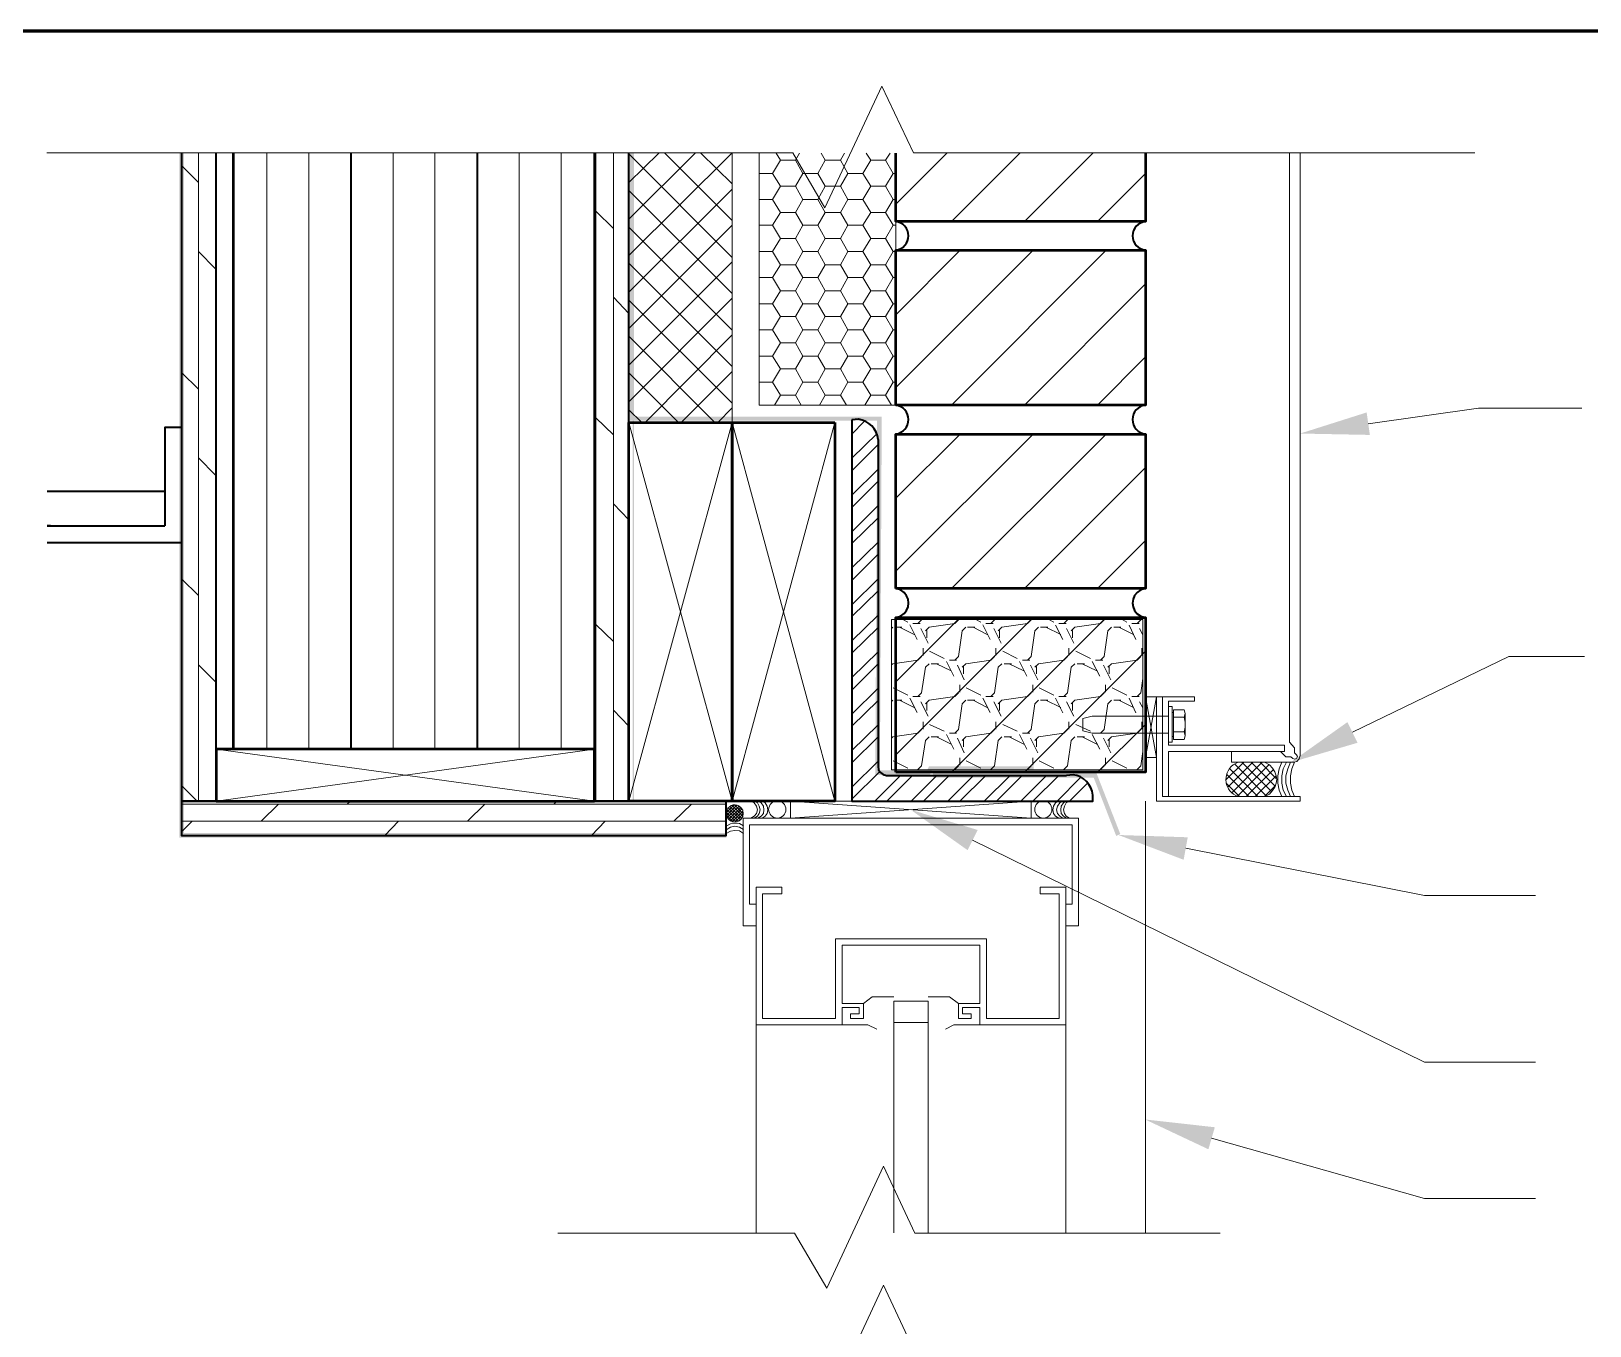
# Model space of a CAD drawing. Header units: inches. Extents: x 5 to 516, y -193 to 129.
# Drawn here: x 42.089 to 45.864, y -166.321 to -163.186 of the extents above; entities that cross this region are included whole.
import ezdxf

# ---------------------------------------------------------------- set-up
doc = ezdxf.new("R2010")
doc.units = ezdxf.units.IN
doc.header["$MEASUREMENT"] = 0
doc.layers.add('PDF7_Geometry', color=7, linetype='Continuous')
doc.layers.add('PDF7_Solid Fills', color=7, linetype='Continuous')

msp = doc.modelspace()

# ---------------------------------------------------------------- hatches: boundary and pattern name
at = {"layer": 'PDF7_Solid Fills', "transparency": 33554559}
for points in [[(42.4591079, -163.4813371), (42.4479968, -163.4813371), (42.4479973, -164.3835594), (42.4591079, -164.3835594)], [(43.5457746, -164.1289888), (43.5457746, -165.0502255), (43.5491079, -165.0502255), (43.5491078, -164.1289343), (44.1491083, -164.1191161), (43.5491078, -164.1191161), (43.5491078, -163.4813365), (43.5479967, -163.4813371), (43.5457746, -163.4813365), (43.5379967, -163.4813371), (43.5379971, -164.1291149)], [(44.5168858, -164.975783), (44.5168858, -164.965783), (44.2635524, -164.9657823), (44.2591081, -164.9757823), (44.1446639, -164.975783), (44.1491084, -164.1191163), (44.1379966, -164.1291158), (44.1335525, -164.9868936), (44.2657745, -164.9868941), (44.2702191, -164.975783)], [(43.7724411, -165.1391153), (43.7724411, -165.1280042), (42.4591077, -165.1280047), (42.4591079, -164.3835601), (42.4479973, -164.3835597), (42.4479966, -165.1391153)], [(44.2735522, -164.9824494), (44.2735522, -164.9935605), (44.6624411, -164.99356), (44.7168855, -165.1346712), (44.7268853, -165.1302272), (44.6691078, -164.9824494)]]:
    msp.add_hatch(color=256, dxfattribs=at).paths.add_polyline_path(points)

# ---------------------------------------------------------------- linework, layer by layer
at = {"layer": 'PDF7_Geometry', "lineweight": 60}
msp.add_lwpolyline([(59.9013316, -193.1846724), (59.9013316, -163.1857822), (14.901328, -163.1857822), (14.901328, -193.1846724)], dxfattribs=at)
at = {"layer": 'PDF7_Geometry', "lineweight": 15}
for points in [[(42.1268856, -163.4802271), (43.9335524, -163.4802271), (44.0113303, -163.6135605), (44.149108, -163.319116), (44.2257746, -163.4802271), (45.5857748, -163.4802271)], [(42.4946632, -165.0502255), (42.4946632, -163.4813365)], [(42.5357749, -165.0502255), (42.5357749, -163.4813365)], [(42.6602188, -163.4813371), (42.6602188, -164.9246705)], [(42.7613303, -163.4813371), (42.7613303, -164.9246705)], [(42.9657744, -163.4813371), (42.9657744, -164.9246705)], [(43.0668859, -163.4813371), (43.0668859, -164.9246705)], [(43.27133, -163.4813371), (43.27133, -164.9246705)], [(43.3724415, -163.4813371), (43.3724415, -164.9246705)], [(43.4568859, -165.0502255), (43.4568859, -163.4813365)], [(43.4991087, -165.0502255), (43.4991087, -163.4813365)], [(43.536886, -163.4813371), (43.536886, -164.1335594), (43.7868861, -164.1335594), (43.7868861, -163.4813371)], [(43.536886, -163.7291149), (43.7857749, -163.4813371)], [(43.536886, -163.6413373), (43.696886, -163.4813373)], [(43.536886, -163.5524498), (43.6091083, -163.4813387)], [(43.7868861, -163.7335592), (43.536886, -163.4824481)], [(43.7868861, -163.6446717), (43.6235527, -163.4813383)], [(43.7868861, -163.5557819), (43.7113305, -163.4813374)], [(43.8524412, -163.4813371), (43.8524412, -164.0913371), (44.1835523, -164.0913371), (44.1835523, -163.4813371)], [(43.8935525, -163.4813375), (43.9035525, -163.4980042), (43.9402192, -163.4980042)], [(43.9402188, -163.4980042), (43.9502188, -163.4813375)], [(44.0024415, -163.4813375), (44.0124415, -163.4980042), (44.0491082, -163.4980042)], [(44.0491078, -163.4980042), (44.0591078, -163.4813375)], [(44.1113304, -163.4813375), (44.1224415, -163.4980042), (44.1579971, -163.4980042)], [(44.1579968, -163.4980042), (44.1691079, -163.4813375)], [(44.1835524, -163.604671), (44.3068858, -163.4813377)], [(44.3179971, -163.6468938), (44.4835526, -163.4813382)], [(44.4946633, -163.6468938), (44.6602189, -163.4813382)], [(45.1368855, -163.4813371), (45.1368855, -164.9080039)], [(45.1624411, -163.4813371), (45.1624411, -164.940226)], [(42.4946632, -163.5524498), (42.4535521, -163.5113387)], [(43.8846632, -163.5302262), (43.9035521, -163.498004)], [(43.9402192, -163.498004), (43.957997, -163.5302262), (43.9946637, -163.5302262)], [(43.9946633, -163.5302262), (44.0124411, -163.498004)], [(44.0491082, -163.498004), (44.066886, -163.5302262), (44.1035527, -163.5302262)], [(44.1035523, -163.5302262), (44.1224412, -163.498004)], [(44.1579971, -163.498004), (44.176886, -163.5302262), (44.1835527, -163.5302262)], [(43.8524412, -163.5302262), (43.8846634, -163.5302262)], [(43.8846632, -163.5935604), (43.9035521, -163.5613382)], [(43.8846636, -163.5302272), (43.9035525, -163.5613383), (43.9402192, -163.5613383)], [(43.9402188, -163.5613383), (43.9579966, -163.5302272)], [(43.9402192, -163.5613382), (43.957997, -163.5935604), (43.9946637, -163.5935604)], [(43.9946633, -163.5935604), (44.0124411, -163.5613382)], [(43.9946637, -163.5302272), (44.0124415, -163.5613383), (44.0491082, -163.5613383)], [(44.0491078, -163.5613383), (44.0668856, -163.5302272)], [(44.0491082, -163.5613382), (44.066886, -163.5935604), (44.1035527, -163.5935604)], [(44.1035523, -163.5935604), (44.1224412, -163.5613382)], [(44.1035527, -163.5302272), (44.1224415, -163.5613383), (44.1579971, -163.5613383)], [(44.1579968, -163.5613383), (44.1768857, -163.5302272)], [(44.1579971, -163.5613382), (44.176886, -163.5935604), (44.1835527, -163.5935604)], [(44.6713307, -163.6468938), (44.7879974, -163.5302271)], [(43.536886, -163.8180047), (43.7868861, -163.5680047)], [(43.7868861, -163.8213391), (43.536886, -163.5713391)], [(43.8524412, -163.5935604), (43.8846634, -163.5935604)], [(43.8846636, -163.5935591), (43.9035525, -163.6246702), (43.9402192, -163.6246702)], [(43.9402188, -163.6246702), (43.9579966, -163.5935591)], [(43.9946637, -163.5935591), (44.0124415, -163.6246702), (44.0491082, -163.6246702)], [(44.0491078, -163.6246702), (44.0668856, -163.5935591)], [(44.1035527, -163.5935591), (44.1224415, -163.6246702), (44.1579971, -163.6246702)], [(44.1579968, -163.6246702), (44.1768857, -163.5935591)], [(43.4991087, -163.6635609), (43.4568864, -163.6213387)], [(43.8846632, -163.6557823), (43.9035521, -163.6246712)], [(43.9402192, -163.6246712), (43.957997, -163.6557823), (43.9946637, -163.6557823)], [(43.9946633, -163.6557823), (44.0124411, -163.6246712)], [(44.0491082, -163.6246712), (44.066886, -163.6557823), (44.1035527, -163.6557823)], [(44.1035523, -163.6557823), (44.1224412, -163.6246712)], [(44.1579971, -163.6246712), (44.176886, -163.6557823), (44.1835527, -163.6557823)], [(43.536886, -163.9057824), (43.7868861, -163.6557823)], [(43.7868861, -163.9102266), (43.536886, -163.6602266)], [(43.8524412, -163.6557823), (43.8846634, -163.6557823)], [(43.8846636, -163.6557821), (43.9035525, -163.6880044), (43.9402192, -163.6880044)], [(43.9402188, -163.6880044), (43.9579966, -163.6557821)], [(43.9946637, -163.6557821), (44.0124415, -163.6880044), (44.0491082, -163.6880044)], [(44.0491078, -163.6880044), (44.0668856, -163.6557821)], [(44.1035527, -163.6557821), (44.1224415, -163.6880044), (44.1579971, -163.6880044)], [(44.1579968, -163.6880044), (44.1768857, -163.6557821)], [(43.8846632, -163.7191165), (43.9035521, -163.6880054)], [(43.9402192, -163.6880054), (43.957997, -163.7191165), (43.9946637, -163.7191165)], [(43.9946633, -163.7191165), (44.0124411, -163.6880054)], [(44.0491082, -163.6880054), (44.066886, -163.7191165), (44.1035527, -163.7191165)], [(44.1035523, -163.7191165), (44.1224412, -163.6880054)], [(44.1579971, -163.6880054), (44.176886, -163.7191165), (44.1835527, -163.7191165)], [(44.1835524, -163.8724481), (44.339108, -163.7157814)], [(44.1835524, -164.0491155), (44.5157747, -163.7157822)], [(44.3179971, -164.0913383), (44.6924415, -163.7157827)], [(42.5357749, -163.761337), (42.4946638, -163.7191148)], [(43.536886, -163.9946699), (43.7868861, -163.7446699)], [(43.7868861, -163.9980042), (43.536886, -163.7480042)], [(43.8524412, -163.7191165), (43.8846634, -163.7191165)], [(43.8846632, -163.7824484), (43.9035521, -163.7513373)], [(43.8846636, -163.7191163), (43.9035525, -163.7513385), (43.9402192, -163.7513385)], [(43.9402188, -163.7513385), (43.9579966, -163.7191163)], [(43.9402192, -163.7513373), (43.957997, -163.7824484), (43.9946637, -163.7824484)], [(43.9946633, -163.7824484), (44.0124411, -163.7513373)], [(43.9946637, -163.7191163), (44.0124415, -163.7513385), (44.0491082, -163.7513385)], [(44.0491078, -163.7513385), (44.0668856, -163.7191163)], [(44.0491082, -163.7513373), (44.066886, -163.7824484), (44.1035527, -163.7824484)], [(44.1035523, -163.7824484), (44.1224412, -163.7513373)], [(44.1035527, -163.7191163), (44.1224415, -163.7513385), (44.1579971, -163.7513385)], [(44.1579968, -163.7513385), (44.1768857, -163.7191163)], [(44.1579971, -163.7513373), (44.176886, -163.7824484), (44.1835527, -163.7824484)], [(43.8524412, -163.7824484), (43.8846634, -163.7824484)], [(43.8846636, -163.7824482), (43.9035525, -163.8146704), (43.9402192, -163.8146704)], [(43.9402188, -163.8146704), (43.9579966, -163.7824482)], [(43.9946637, -163.7824482), (44.0124415, -163.8146704), (44.0491082, -163.8146704)], [(44.0491078, -163.8146704), (44.0668856, -163.7824482)], [(44.1035527, -163.7824482), (44.1224415, -163.8146704), (44.1579971, -163.8146704)], [(44.1579968, -163.8146704), (44.1768857, -163.7824482)], [(43.8846632, -163.8457825), (43.9035521, -163.8146714)], [(43.9402192, -163.8146714), (43.957997, -163.8457825), (43.9946637, -163.8457825)], [(43.9946633, -163.8457825), (44.0124411, -163.8146714)], [(44.0491082, -163.8146714), (44.066886, -163.8457825), (44.1035527, -163.8457825)], [(44.1035523, -163.8457825), (44.1224412, -163.8146714)], [(44.1579971, -163.8146714), (44.176886, -163.8457825), (44.1835527, -163.8457825)], [(44.4946633, -164.0913383), (44.7879967, -163.7980049)], [(43.536886, -163.869116), (43.4991082, -163.8302272)], [(43.536886, -164.0835597), (43.7868861, -163.8324486)], [(43.7868861, -164.086894), (43.536886, -163.836894)], [(43.8524412, -163.8457825), (43.8846634, -163.8457825)], [(43.8846636, -163.8457835), (43.9035525, -163.8768946), (43.9402192, -163.8768946)], [(43.9402188, -163.8768946), (43.9579966, -163.8457835)], [(43.9946637, -163.8457835), (44.0124415, -163.8768946), (44.0491082, -163.8768946)], [(44.0491078, -163.8768946), (44.0668856, -163.8457835)], [(44.1035527, -163.8457835), (44.1224415, -163.8768946), (44.1579971, -163.8768946)], [(44.1579968, -163.8768946), (44.1768857, -163.8457835)], [(43.8846632, -163.9091167), (43.9035521, -163.8768945)], [(43.9402192, -163.8768945), (43.957997, -163.9091167), (43.9946637, -163.9091167)], [(43.9946633, -163.9091167), (44.0124411, -163.8768945)], [(44.0491082, -163.8768945), (44.066886, -163.9091167), (44.1035527, -163.9091167)], [(44.1035523, -163.9091167), (44.1224412, -163.8768945)], [(44.1579971, -163.8768945), (44.176886, -163.9091167), (44.1835527, -163.9091167)], [(42.536886, -163.9291159), (42.5357748, -163.9280048)], [(43.7446633, -164.1335588), (43.5368855, -163.9246699)], [(43.5757745, -164.1335588), (43.7868856, -163.9213366)], [(43.8524412, -163.9091167), (43.8846634, -163.9091167)], [(43.8846632, -163.9724486), (43.9035521, -163.9402263)], [(43.8846636, -163.9091154), (43.9035525, -163.9402265), (43.9402192, -163.9402265)], [(43.9402188, -163.9402265), (43.9579966, -163.9091154)], [(43.9402192, -163.9402263), (43.957997, -163.9724486), (43.9946637, -163.9724486)], [(43.9946633, -163.9724486), (44.0124411, -163.9402263)], [(43.9946637, -163.9091154), (44.0124415, -163.9402265), (44.0491082, -163.9402265)], [(44.0491078, -163.9402265), (44.0668856, -163.9091154)], [(44.0491082, -163.9402263), (44.066886, -163.9724486), (44.1035527, -163.9724486)], [(44.1035523, -163.9724486), (44.1224412, -163.9402263)], [(44.1035527, -163.9091154), (44.1224415, -163.9402265), (44.1579971, -163.9402265)], [(44.1579968, -163.9402265), (44.1768857, -163.9091154)], [(44.1579971, -163.9402263), (44.176886, -163.9724486), (44.1835527, -163.9724486)], [(43.4568859, -163.9546715), (43.4535526, -163.9524493)], [(43.8524412, -163.9724486), (43.8846634, -163.9724486)], [(43.8846636, -163.9724496), (43.9035525, -164.0035607), (43.9402192, -164.0035607)], [(43.9402188, -164.0035607), (43.9579966, -163.9724496)], [(43.9946637, -163.9724496), (44.0124415, -164.0035607), (44.0491082, -164.0035607)], [(44.0491078, -164.0035607), (44.0668856, -163.9724496)], [(44.1035527, -163.9724496), (44.1224415, -164.0035607), (44.1579971, -164.0035607)], [(44.1579968, -164.0035607), (44.1768857, -163.9724496)], [(44.6713307, -164.0913383), (44.7879974, -163.9746716)], [(42.4946632, -164.0524498), (42.4535521, -164.0124498)], [(43.6568857, -164.1335588), (43.5368857, -164.0135588)], [(43.6635521, -164.1335588), (43.7868854, -164.0102254)], [(43.8846632, -164.0357827), (43.9035521, -164.0035605)], [(43.9402192, -164.0035605), (43.957997, -164.0357827), (43.9946637, -164.0357827)], [(43.9946633, -164.0357827), (44.0124411, -164.0035605)], [(44.0491082, -164.0035605), (44.066886, -164.0357827), (44.1035527, -164.0357827)], [(44.1035523, -164.0357827), (44.1224412, -164.0035605)], [(44.1579971, -164.0035605), (44.176886, -164.0357827), (44.1835527, -164.0357827)], [(43.8524412, -164.0357827), (43.8846634, -164.0357827)], [(43.8846636, -164.0357815), (43.9035525, -164.0668926), (43.9402192, -164.0668926)], [(43.9402188, -164.0668926), (43.9579966, -164.0357815)], [(43.9946637, -164.0357815), (44.0124415, -164.0668926), (44.0491082, -164.0668926)], [(44.0491078, -164.0668926), (44.0668856, -164.0357815)], [(44.1035527, -164.0357815), (44.1224415, -164.0668926), (44.1579971, -164.0668926)], [(44.1579968, -164.0668926), (44.1768857, -164.0357815)], [(43.8891075, -164.0913383), (43.903552, -164.0668938)], [(43.9535527, -164.0913383), (43.9402194, -164.0668938)], [(43.9979965, -164.0913383), (44.0124409, -164.0668938)], [(44.0635528, -164.0913383), (44.0491083, -164.0668938)], [(44.1079966, -164.0913383), (44.122441, -164.0668938)], [(44.1724418, -164.0913383), (44.1579973, -164.0668938)], [(43.4991087, -164.163561), (43.4568864, -164.1224498)], [(43.567997, -164.1335588), (43.5368859, -164.1024477)], [(43.7524407, -164.1335588), (43.7868852, -164.0980032)], [(44.0768856, -164.1613366), (44.1068856, -164.1313366)], [(45.3268857, -164.1368931), (45.5946635, -164.0991153), (45.8446635, -164.0991153)], [(44.035775, -165.0502255), (43.7868861, -164.1335588), (43.536886, -165.0502255)], [(43.536886, -164.1335588), (43.7868861, -165.0502255), (44.035775, -164.1335588)], [(44.0768856, -164.2202265), (44.1379967, -164.1602265)], [(44.1835524, -164.3168926), (44.339108, -164.161337)], [(44.1835524, -164.49356), (44.5157747, -164.1613377)], [(44.3179971, -164.5357828), (44.6924415, -164.1613383)], [(44.0768856, -164.2502264), (44.1402189, -164.186893)], [(42.5357749, -164.261337), (42.4946638, -164.2191148)], [(44.4946633, -164.5357828), (44.7879967, -164.2424494)], [(44.0768856, -164.3091163), (44.1402189, -164.246894)], [(44.0768856, -164.3391162), (44.1402189, -164.2757828)], [(43.536886, -164.3691161), (43.4991082, -164.3302272)], [(44.0768856, -164.3980038), (44.1402189, -164.3346705)], [(44.0768856, -164.4268938), (44.1402189, -164.3646715)], [(42.536886, -164.4291159), (42.5357748, -164.4280048)], [(44.0768856, -164.4857814), (44.1402189, -164.4235592)], [(44.6713307, -164.5357828), (44.7879974, -164.4191161)], [(43.4568859, -164.4557815), (43.4535526, -164.4524482)], [(44.0768856, -164.5157836), (44.1402189, -164.4524502)], [(42.4946632, -164.5524499), (42.4535521, -164.5124499)], [(44.0768856, -164.5746712), (44.1402189, -164.512449)], [(44.0768856, -164.6035612), (44.1402189, -164.541339)], [(43.4991087, -164.663561), (43.4568864, -164.6224499)], [(44.0768856, -164.6624488), (44.1402189, -164.6002266)], [(44.1835524, -164.7613371), (44.339108, -164.6057815)], [(44.1835524, -164.9380045), (44.5157747, -164.6057822)], [(44.2002196, -164.6102276), (44.2124418, -164.6168942)], [(44.224663, -164.620226), (44.2424408, -164.620226)], [(44.2368859, -164.620226), (44.2457748, -164.6113371)], [(44.2457744, -164.6113375), (44.2457744, -164.6102264)], [(44.2635526, -164.6291146), (44.3257748, -164.6202257)], [(44.3179971, -164.9802272), (44.6924415, -164.6057828)], [(44.3257745, -164.620226), (44.3346634, -164.6113371)], [(44.3768858, -164.6102276), (44.389108, -164.6168942)], [(44.4013304, -164.620226), (44.4191082, -164.620226)], [(44.4135521, -164.620226), (44.422441, -164.6113371)], [(44.4224418, -164.6113375), (44.4224418, -164.6102264)], [(44.4402188, -164.6291146), (44.5024411, -164.6202257)], [(44.5024408, -164.620226), (44.5113297, -164.6113371)], [(44.5535521, -164.6102276), (44.5657743, -164.6168942)], [(44.5779967, -164.620226), (44.5957745, -164.620226)], [(44.5902195, -164.620226), (44.5991084, -164.6113371)], [(44.5991081, -164.6113375), (44.6002192, -164.6102264)], [(44.6168863, -164.6291146), (44.6791085, -164.6202257)], [(44.6791082, -164.620226), (44.6879971, -164.6113371)], [(44.7313306, -164.6102276), (44.7424417, -164.6168942)], [(44.7546641, -164.620226), (44.7724419, -164.620226)], [(44.7679969, -164.620226), (44.7768858, -164.6113371)], [(44.7768865, -164.6113375), (44.7768865, -164.6102264)], [(44.0768856, -164.6924487), (44.1402189, -164.6302265)], [(44.1724418, -164.6324489), (44.1757751, -164.6291156)], [(44.1802192, -164.6291146), (44.197997, -164.6291146)], [(44.192441, -164.6291146), (44.2279965, -164.6468923)], [(44.2168855, -164.6235604), (44.2346633, -164.6591159)], [(44.2435523, -164.6324489), (44.26133, -164.6680045)], [(44.254664, -164.6380054), (44.2635529, -164.6291165)], [(44.2579972, -164.6368932), (44.2579972, -164.6546709)], [(44.3346642, -164.7002273), (44.3435531, -164.6380051)], [(44.3435527, -164.6380054), (44.3524416, -164.6291165)], [(44.3568855, -164.6291146), (44.3746633, -164.6291146)], [(44.3702194, -164.6291146), (44.4046639, -164.6468923)], [(44.3935529, -164.6235604), (44.4113307, -164.6591159)], [(44.4202197, -164.6324489), (44.4379974, -164.6680045)], [(44.4313303, -164.6380054), (44.4402192, -164.6291165)], [(44.4346635, -164.6368932), (44.4346635, -164.6546709)], [(44.5113305, -164.7002273), (44.5202194, -164.6380051)], [(44.520219, -164.6380054), (44.5291079, -164.6291165)], [(44.5335529, -164.6291146), (44.5513307, -164.6291146)], [(44.5468857, -164.6291146), (44.5824413, -164.6468923)], [(44.5702192, -164.6246703), (44.587997, -164.6591147)], [(44.5968859, -164.6324489), (44.6146637, -164.6680045)], [(44.6079966, -164.6380054), (44.6168855, -164.6291165)], [(44.6113298, -164.6368932), (44.6113298, -164.6546709)], [(44.6879967, -164.7002273), (44.6968856, -164.6380051)], [(44.6968853, -164.6380054), (44.7057742, -164.6291165)], [(44.7113303, -164.6291146), (44.7279969, -164.6291146)], [(44.7235531, -164.6291146), (44.7591087, -164.6468923)], [(44.7479966, -164.6246703), (44.7646632, -164.6591147)], [(44.7735522, -164.6324489), (44.78133, -164.6480045)], [(44.0768856, -164.7513386), (44.1402189, -164.6891164)], [(44.2491087, -164.6802259), (44.2491087, -164.6980036)], [(44.2646636, -164.6868945), (44.3002192, -164.7046723)], [(44.425775, -164.6802259), (44.425775, -164.6980036)], [(44.442441, -164.6868945), (44.4768854, -164.7046723)], [(44.4946633, -164.9802272), (44.7879967, -164.6868939)], [(44.6024413, -164.6802259), (44.6024413, -164.6980036)], [(44.6191084, -164.6868945), (44.6546639, -164.7046723)], [(44.7791087, -164.6802259), (44.7791087, -164.6980036)], [(42.5357749, -164.7613371), (42.4946638, -164.720226)], [(44.0768856, -164.7813385), (44.1402189, -164.7180052)], [(44.1724418, -164.7202265), (44.1757751, -164.7180043)], [(44.175775, -164.7180044), (44.2368861, -164.7091155)], [(44.2368859, -164.7091158), (44.2457748, -164.7002269)], [(44.2457744, -164.7880049), (44.2546633, -164.7257827)], [(44.254664, -164.725783), (44.2635529, -164.7180052)], [(44.2691079, -164.7180044), (44.2868857, -164.7180044)], [(44.2813308, -164.7180044), (44.3168863, -164.734671)], [(44.3057742, -164.7124479), (44.323552, -164.7480035)], [(44.3135528, -164.7091158), (44.3302195, -164.7091158)], [(44.3257745, -164.7091158), (44.3346634, -164.7002269)], [(44.3324421, -164.7213387), (44.3491087, -164.7568943)], [(44.3435527, -164.725783), (44.3524416, -164.7180052)], [(44.3468859, -164.7246708), (44.3468859, -164.7424485)], [(44.3524412, -164.7180044), (44.4135524, -164.7091155)], [(44.4135521, -164.7091158), (44.422441, -164.7002269)], [(44.4224418, -164.7880049), (44.4313307, -164.7257827)], [(44.4313303, -164.725783), (44.4402192, -164.7180052)], [(44.4457753, -164.7180044), (44.4635531, -164.7180044)], [(44.457997, -164.7180044), (44.4935526, -164.734671)], [(44.4824416, -164.7124479), (44.5002194, -164.7480035)], [(44.4902191, -164.7091158), (44.5079969, -164.7091158)], [(44.5024408, -164.7091158), (44.5113297, -164.7002269)], [(44.5091083, -164.7213387), (44.5268861, -164.7568943)], [(44.520219, -164.725783), (44.5291079, -164.7180052)], [(44.5235522, -164.7246708), (44.5235522, -164.7424485)], [(44.5291086, -164.7180044), (44.5902198, -164.7091155)], [(44.5902195, -164.7091158), (44.5991084, -164.7002269)], [(44.5991081, -164.7880049), (44.607997, -164.7257827)], [(44.6079966, -164.725783), (44.6168855, -164.7180052)], [(44.6224416, -164.7180044), (44.6402194, -164.7180044)], [(44.6346633, -164.7180044), (44.6702189, -164.734671)], [(44.6591079, -164.7124479), (44.6768857, -164.7480035)], [(44.6668854, -164.7091158), (44.6846631, -164.7091158)], [(44.6791082, -164.7091158), (44.6879971, -164.7002269)], [(44.6857746, -164.7213387), (44.7035524, -164.7568943)], [(44.6968853, -164.725783), (44.7057742, -164.7180052)], [(44.7002196, -164.7246708), (44.7002196, -164.7424485)], [(44.7057749, -164.7180044), (44.7679971, -164.7091155)], [(44.7679969, -164.7091158), (44.7768858, -164.7002269)], [(45.2891083, -164.8835589), (45.6679972, -164.7002255), (45.8513306, -164.7002255)], [(44.1724418, -164.7557829), (44.1724418, -164.756894)], [(44.3379974, -164.7691157), (44.3379974, -164.7868934)], [(44.5146637, -164.7691157), (44.5146637, -164.7868934)], [(44.6913299, -164.7691157), (44.6913299, -164.7868934)], [(44.7768865, -164.7880049), (44.781331, -164.7535605)], [(44.0768856, -164.8402261), (44.1402189, -164.7768928)], [(44.0768856, -164.8691161), (44.1402189, -164.8068939)], [(44.1724418, -164.8091163), (44.1757751, -164.805783)], [(44.176886, -164.7757821), (44.2124416, -164.7935598)], [(44.1802192, -164.805782), (44.197997, -164.805782)], [(44.192441, -164.805782), (44.2279965, -164.8235597)], [(44.2168855, -164.8013377), (44.2346633, -164.8357822)], [(44.224663, -164.7968934), (44.2424408, -164.7968934)], [(44.2368859, -164.7968934), (44.2457748, -164.7880046)], [(44.2435523, -164.8102262), (44.26133, -164.8446707)], [(44.254664, -164.8146705), (44.2635529, -164.8057816)], [(44.2635526, -164.805782), (44.3257748, -164.7968931)], [(44.3257745, -164.7968934), (44.3346634, -164.7880046)], [(44.3435527, -164.8146705), (44.3524416, -164.8057816)], [(44.3535523, -164.7757821), (44.3891079, -164.7935598)], [(44.3568855, -164.805782), (44.3746633, -164.805782)], [(44.3702194, -164.805782), (44.4046639, -164.8235597)], [(44.3935529, -164.8013377), (44.4113307, -164.8357822)], [(44.4013304, -164.7968934), (44.4191082, -164.7968934)], [(44.4135521, -164.7968934), (44.422441, -164.7880046)], [(44.4202197, -164.8102262), (44.4379974, -164.8446707)], [(44.4313303, -164.8146705), (44.4402192, -164.8057816)], [(44.4402188, -164.805782), (44.5024411, -164.7968931)], [(44.5024408, -164.7968934), (44.5113297, -164.7880046)], [(44.520219, -164.8146705), (44.5291079, -164.8057816)], [(44.5302186, -164.7757821), (44.5657741, -164.7935598)], [(44.5335529, -164.805782), (44.5513307, -164.805782)], [(44.5468857, -164.805782), (44.5824413, -164.8235597)], [(44.5702192, -164.8013377), (44.587997, -164.8368933)], [(44.5779967, -164.7968934), (44.5957745, -164.7968934)], [(44.5902195, -164.7968934), (44.5991084, -164.7880046)], [(44.5968859, -164.8102262), (44.6146637, -164.8446707)], [(44.6079966, -164.8146705), (44.6168855, -164.8057816)], [(44.6168863, -164.805782), (44.6791085, -164.7968931)], [(44.6791082, -164.7968934), (44.6879971, -164.7880046)], [(44.6968853, -164.8146705), (44.7057742, -164.8057816)], [(44.706886, -164.7757821), (44.7424415, -164.7935598)], [(44.7113303, -164.805782), (44.7279969, -164.805782)], [(44.7235531, -164.805782), (44.7591087, -164.8235597)], [(44.7479966, -164.8013377), (44.7646632, -164.8368933)], [(44.7546641, -164.7968934), (44.7724419, -164.7968934)], [(44.7679969, -164.7968934), (44.7768858, -164.7880046)], [(44.7735522, -164.8102262), (44.78133, -164.8246707)], [(44.8146639, -164.9446709), (44.7879972, -164.7980042)], [(44.8146639, -164.7980056), (44.7879972, -164.9446723)], [(44.8291078, -165.0391149), (44.8291078, -164.7980037)], [(43.536886, -164.8691161), (43.4991082, -164.8302272)], [(44.2579972, -164.8135606), (44.2579972, -164.8313383)], [(44.3346642, -164.8768947), (44.3435531, -164.8146725)], [(44.4346635, -164.8135606), (44.4346635, -164.8313383)], [(44.5113305, -164.8768947), (44.5202194, -164.8146725)], [(44.6113298, -164.8135606), (44.6113298, -164.8313383)], [(44.8435528, -164.8446704), (44.6591083, -164.8446704), (44.635775, -164.850226), (44.635775, -164.880226), (44.6591083, -164.8857815), (44.8435528, -164.8857815)], [(44.6879967, -164.8768947), (44.6968856, -164.8146725)], [(44.8557745, -164.8935596), (44.8524411, -164.8935596), (44.8524411, -164.8357818), (44.8557745, -164.8357818)], [(44.8557745, -164.8468925), (44.8557745, -164.8291148), (44.88133, -164.8291148)], [(44.8557745, -164.8824489), (44.8557745, -164.8468934), (44.88133, -164.8468934), (44.8835523, -164.8591156)], [(44.8813301, -164.8468925), (44.8835524, -164.8380037), (44.8813301, -164.8291148)], [(44.8835523, -164.838004), (44.8835523, -164.8924485)], [(44.0768856, -164.9280038), (44.1402189, -164.8657815)], [(44.175775, -164.8946718), (44.2368861, -164.8857829)], [(44.2368859, -164.8857832), (44.2457748, -164.8768944)], [(44.2491087, -164.8580055), (44.2491087, -164.8757832)], [(44.2646636, -164.8646719), (44.3002192, -164.8813385)], [(44.3135528, -164.8857832), (44.3302195, -164.8857832)], [(44.3257745, -164.8857832), (44.3346634, -164.8768944)], [(44.3524412, -164.8946718), (44.4135524, -164.8857829)], [(44.4135521, -164.8857832), (44.422441, -164.8768944)], [(44.425775, -164.8580055), (44.425775, -164.8757832)], [(44.442441, -164.8646719), (44.4768854, -164.8813385)], [(44.4902191, -164.8857832), (44.5079969, -164.8857832)], [(44.5024408, -164.8857832), (44.5113297, -164.8768944)], [(44.5291086, -164.8946718), (44.5902198, -164.8857829)], [(44.5902195, -164.8857832), (44.5991084, -164.8768944)], [(44.6024413, -164.8580055), (44.6024413, -164.8757832)], [(44.6191084, -164.8646719), (44.6546639, -164.8813385)], [(44.6668854, -164.8857832), (44.6846631, -164.8857832)], [(44.6713307, -164.9802272), (44.7879974, -164.8646717)], [(44.6791082, -164.8857832), (44.6879971, -164.8768944)], [(44.7057749, -164.8946718), (44.7679971, -164.8857829)], [(44.7679969, -164.8857832), (44.7768858, -164.8768944)], [(44.7791087, -164.8580055), (44.7791087, -164.8757832)], [(44.8557745, -164.9013382), (44.8557745, -164.8824493), (44.88133, -164.8824493)], [(44.8557746, -164.9013382), (44.8813301, -164.9013382), (44.8835524, -164.8924493), (44.8813301, -164.8824493)], [(44.8813301, -164.8824489), (44.8835524, -164.8713378)], [(44.0768856, -164.9580037), (44.1402189, -164.8946703)], [(44.1724418, -164.8980038), (44.1757751, -164.8946705)], [(44.2457744, -164.9646723), (44.2546633, -164.9035612)], [(44.254664, -164.9035603), (44.2635529, -164.8946714)], [(44.2691079, -164.8946718), (44.2868857, -164.8946718)], [(44.2813308, -164.8946718), (44.3168863, -164.9124496)], [(44.3057742, -164.8891153), (44.323552, -164.9246709)], [(44.3324421, -164.8980038), (44.3491087, -164.9335594)], [(44.3435527, -164.9035603), (44.3524416, -164.8946714)], [(44.3468859, -164.9013382), (44.3468859, -164.9191159)], [(44.4224418, -164.9646723), (44.4313307, -164.9035612)], [(44.4313303, -164.9035603), (44.4402192, -164.8946714)], [(44.4457753, -164.8946718), (44.4635531, -164.8946718)], [(44.457997, -164.8946718), (44.4935526, -164.9124496)], [(44.4824416, -164.8891153), (44.5002194, -164.9246709)], [(44.5091083, -164.8980038), (44.5268861, -164.9335594)], [(44.520219, -164.9035603), (44.5291079, -164.8946714)], [(44.5235522, -164.9013382), (44.5235522, -164.9191159)], [(44.5991081, -164.9646723), (44.607997, -164.9035612)], [(44.6079966, -164.9035603), (44.6168855, -164.8946714)], [(44.6224416, -164.8946718), (44.6402194, -164.8946718)], [(44.6346633, -164.8946718), (44.6702189, -164.9124496)], [(44.6591079, -164.8891153), (44.6768857, -164.9246709)], [(44.6857746, -164.8980038), (44.7035524, -164.9335594)], [(44.6968853, -164.9035603), (44.7057742, -164.8946714)], [(44.7002196, -164.9013382), (44.7002196, -164.9191159)], [(45.1368855, -164.9080046), (45.1491077, -164.9213379), (45.1491077, -164.9335601)], [(42.536886, -164.9291159), (42.5357748, -164.9280048)], [(43.4535527, -165.0502255), (42.536886, -164.92467)], [(43.4535527, -164.9246717), (42.536886, -165.0502272)], [(43.4568859, -164.9557815), (43.4535526, -164.9524482)], [(44.0768856, -165.0168936), (44.1402189, -164.9535602)], [(44.1724418, -164.9324503), (44.1724418, -164.9335614)], [(44.176886, -164.9524495), (44.2124416, -164.9702272)], [(44.3379974, -164.9457831), (44.3379974, -164.9635608)], [(44.3535523, -164.9524495), (44.3891079, -164.9702272)], [(44.5146637, -164.9457831), (44.5146637, -164.9635608)], [(44.5302186, -164.9524495), (44.5657741, -164.9702272)], [(44.6913299, -164.9457831), (44.6913299, -164.9635608)], [(44.706886, -164.9524495), (44.7424415, -164.9702272)], [(44.7768865, -164.9646723), (44.781331, -164.9302279)], [(45.0257744, -164.9557815), (44.982441, -164.9991149)], [(45.0479968, -164.9557815), (44.9868857, -165.0168926)], [(44.9957744, -164.9557815), (44.9957744, -164.930226)], [(45.1624418, -164.940226), (45.1602195, -164.9480038), (45.154664, -164.9546704), (45.1468862, -164.9557815), (44.9957751, -164.9557815)], [(45.1146642, -164.9302259), (44.9957753, -164.9302259)], [(45.0702193, -164.9557815), (44.9968859, -165.030226)], [(45.000219, -164.9624482), (45.0124413, -164.9557815)], [(45.0802189, -165.0380049), (45.0035522, -164.9602272)], [(45.0124416, -164.9557815), (45.0757749, -164.9557815)], [(45.0935528, -165.0280042), (45.0213305, -164.955782)], [(45.1024413, -165.0146714), (45.0435524, -164.9557825)], [(45.1046634, -164.9957822), (45.0657745, -164.9557822)], [(45.0757746, -164.9557815), (45.0879968, -164.9624482)], [(45.1179974, -165.0391149), (45.1113307, -165.0235593), (45.1079974, -165.0068926), (45.1079974, -164.9891149), (45.1113307, -164.9724482), (45.1179974, -164.9557815)], [(45.1146636, -164.9302276), (45.127997, -164.9435609), (45.1402192, -164.9435609), (45.1446636, -164.9468943)], [(45.129108, -165.0391149), (45.1213302, -165.0235593), (45.1179969, -165.0068926), (45.1179969, -164.9891149), (45.1213302, -164.9724482), (45.129108, -164.9557815)], [(45.1391076, -165.0391149), (45.1324409, -165.0235593), (45.1279965, -165.0068926), (45.1279965, -164.9891149), (45.1324409, -164.9724482), (45.1391076, -164.9557815)], [(45.1491083, -165.0391149), (45.1424417, -165.0235593), (45.1391083, -165.0068926), (45.1391083, -164.9891149), (45.1424417, -164.9724482), (45.1491083, -164.9557815)], [(45.1446641, -164.946893), (45.1491085, -164.9491152), (45.153553, -164.946893), (45.1557752, -164.9424486), (45.153553, -164.9380041), (45.1491085, -164.9335597)], [(44.0768856, -165.0457813), (44.1435522, -164.9791146)], [(44.1324411, -165.0502255), (44.1946634, -164.9880033)], [(44.16133, -165.0502255), (44.2235522, -164.9880033)], [(44.2202187, -165.0502255), (44.282441, -164.9880033)], [(44.2368859, -164.9735608), (44.2457748, -164.964672)], [(44.2502187, -165.0502255), (44.3124409, -164.9880033)], [(44.3091085, -165.0502255), (44.3713308, -164.9880033)], [(44.3235524, -164.9746708), (44.3257746, -164.9735597)], [(44.3257745, -164.9735608), (44.3346634, -164.964672)], [(44.3379974, -165.0502255), (44.4013307, -164.9880033)], [(44.3968861, -165.0502255), (44.4602195, -164.9880033)], [(44.4135521, -164.9735608), (44.422441, -164.964672)], [(44.4268861, -165.0502255), (44.4891083, -164.9880033)], [(44.4857748, -165.0502255), (44.547997, -164.9880033)], [(44.5002187, -164.9746708), (44.5024409, -164.9735597)], [(44.5024408, -164.9735608), (44.5113297, -164.964672)], [(44.5146637, -165.0502255), (44.577997, -164.9880033)], [(44.5735524, -165.0502255), (44.6313302, -164.9924477)], [(44.5902195, -164.9735608), (44.5991084, -164.964672)], [(44.6768861, -164.9746708), (44.6791083, -164.9735597)], [(44.6791082, -164.9735608), (44.6879971, -164.964672)], [(44.7679969, -164.9735608), (44.7768858, -164.964672)], [(45.0379972, -165.0391149), (44.9846639, -164.9857815)], [(45.0602197, -165.0391149), (44.9913308, -164.9713371)], [(45.0868864, -164.9624479), (45.0102197, -165.0391146)], [(45.097997, -164.9735608), (45.0313304, -165.0391164)], [(45.1046634, -164.9891158), (45.0535523, -165.0391158)], [(42.49133, -165.0502255), (42.4535522, -165.0124477)], [(44.6035523, -165.0913366), (44.5957746, -165.0868922), (44.5913301, -165.0802255), (44.5891079, -165.0713366), (44.5913301, -165.0624478), (44.5957746, -165.05467), (44.6035523, -165.0502255), (44.6479968, -165.0057811)], [(45.0157748, -165.0391149), (44.9835525, -165.0068926)], [(45.0879968, -165.0335593), (45.0757746, -165.0391149), (45.0124413, -165.0391149)], [(45.1024413, -165.0124493), (45.0757746, -165.039116)], [(42.4535526, -165.0580041), (43.7724416, -165.0580041)], [(42.6457749, -165.099117), (42.6879972, -165.0580058)], [(42.8546633, -165.0580041), (42.862441, -165.0502263)], [(43.145775, -165.099117), (43.1879972, -165.0580058)], [(43.3546633, -165.0580041), (43.3624411, -165.0502263)], [(43.645775, -165.099117), (43.6879972, -165.0580058)], [(43.7979967, -165.0602263), (43.7724412, -165.0857818)], [(43.7913303, -165.0591163), (43.7724414, -165.0791163)], [(43.7735528, -165.0724499), (43.7724417, -165.0802277), (43.7735528, -165.0880055)], [(43.803552, -165.0624484), (43.7746631, -165.0902262)], [(43.7746632, -165.0713392), (43.802441, -165.099117)], [(43.7768865, -165.0668927), (43.8068865, -165.0957815)], [(43.8079963, -165.0657827), (43.7779963, -165.0946716)], [(43.7813307, -165.0635606), (43.8102196, -165.0924495)], [(43.8102196, -165.0691148), (43.7824418, -165.0980037)], [(43.785775, -165.0602263), (43.8124417, -165.0868929)], [(43.8124417, -165.0746712), (43.7868861, -165.1002268)], [(43.7924414, -165.0591163), (43.8135525, -165.0813385)], [(43.8013299, -165.0613385), (43.812441, -165.0724496)], [(43.8079972, -165.0946721), (43.8124417, -165.0880055), (43.8135528, -165.0802277), (43.8124417, -165.0724499), (43.8079972, -165.0657833)], [(43.832442, -165.0913384), (43.8402198, -165.0868939), (43.8457754, -165.0802273), (43.8479976, -165.0713384), (43.8457754, -165.0624495), (43.8402198, -165.0546717), (43.832442, -165.0502272)], [(43.8402195, -165.0913384), (43.8479973, -165.0868939), (43.8524417, -165.0802273), (43.8546639, -165.0713384), (43.8524417, -165.0624495), (43.8479973, -165.0546717), (43.8402195, -165.0502272)], [(43.849108, -165.0913384), (43.8568858, -165.0868939), (43.8624413, -165.0802273), (43.8635525, -165.0713384), (43.8624413, -165.0624495), (43.8568858, -165.0546717), (43.849108, -165.0502272)], [(43.8591076, -165.0913384), (43.8668854, -165.0868939), (43.8713298, -165.0802273), (43.873552, -165.0713384), (43.8713298, -165.0624495), (43.8668854, -165.0546717), (43.8591076, -165.0502272)], [(44.5113305, -165.0502255), (44.5113305, -165.0913366), (43.9279971, -165.0502255), (44.5113305, -165.0502255), (43.9279971, -165.0913366), (43.9279971, -165.0502255)], [(44.2835529, -165.0502255), (44.3668862, -165.0502255)], [(44.5779967, -165.0502255), (44.5702189, -165.05467), (44.5646633, -165.0624478), (44.5635522, -165.0713366), (44.5646633, -165.0802255), (44.5702189, -165.0868922), (44.5779967, -165.0913366)], [(44.5879974, -165.0502255), (44.5802196, -165.05467), (44.5746641, -165.0624478), (44.5724418, -165.0713366), (44.5746641, -165.0802255), (44.5802196, -165.0868922), (44.5879974, -165.0913366)], [(44.5968859, -165.0502255), (44.5891082, -165.05467), (44.5835526, -165.0624478), (44.5824415, -165.0713366), (44.5835526, -165.0802255), (44.5891082, -165.0868922), (44.5968859, -165.0913366)], [(44.7879972, -165.0502255), (44.7879972, -166.0957812)], [(42.4535526, -165.1246703), (42.4791082, -165.0991148)], [(42.4535526, -165.099117), (43.7724416, -165.099117)], [(42.9457752, -165.1335589), (42.9791085, -165.0991144)], [(43.4457752, -165.1335589), (43.4791086, -165.0991144)], [(43.7724411, -165.0768934), (43.7968855, -165.1002267)], [(43.7724411, -165.0835598), (43.7891077, -165.1002264)], [(43.8146638, -165.1102276), (43.8046638, -165.1046721), (43.7935527, -165.1035609), (43.7824416, -165.1057832), (43.7724416, -165.1113387)], [(43.8146638, -165.1191161), (43.8046638, -165.1135606), (43.7935527, -165.1113384), (43.7824416, -165.1135606), (43.7724416, -165.1202273)], [(43.8135528, -165.0813376), (43.7935528, -165.1013376)], [(43.8091085, -165.0924483), (43.8057752, -165.0968927)], [(43.8135528, -165.352449), (43.8135528, -165.0913379)], [(43.8135528, -165.0913384), (44.6257751, -165.0913384)], [(43.8291077, -165.1080055), (44.6102189, -165.1080055)], [(43.8446637, -165.3002256), (43.8291082, -165.3002256), (43.8291082, -165.1080033)], [(43.9279971, -165.0913384), (44.5113305, -165.0913384)], [(44.5946638, -165.3002256), (44.6102194, -165.3002256), (44.6102194, -165.1080033)], [(44.6257748, -165.352449), (44.6257748, -165.0913379)], [(43.8146638, -165.1291146), (43.8046638, -165.1224479), (43.7935527, -165.1213368), (43.7824416, -165.1235591), (43.7724416, -165.1291146)], [(44.3691084, -165.1446718), (45.4635529, -165.6824496), (45.7324419, -165.6824496)], [(44.8857744, -165.164671), (45.4635522, -165.2791154), (45.7324411, -165.2791154)], [(43.8446637, -165.259115), (43.906886, -165.259115)], [(44.1157751, -165.5924483), (43.844664, -165.5924483), (43.844664, -165.259115)], [(43.9068857, -165.2746722), (43.9068857, -165.2591166)], [(44.3235527, -165.5924483), (44.5946638, -165.5924483), (44.5946638, -165.259115), (44.5324416, -165.259115), (44.5324416, -165.2746705)], [(44.0368865, -165.5768944), (43.8602198, -165.5768944), (43.8602198, -165.2746722), (43.9068865, -165.2746722)], [(44.4024415, -165.3835601), (44.4024415, -165.5768934), (44.5791082, -165.5768934), (44.5791082, -165.2746712)], [(44.5324418, -165.2746722), (44.5791085, -165.2746722)], [(43.8446637, -165.352449), (43.8135526, -165.352449)], [(44.5946638, -165.352449), (44.6257749, -165.352449)], [(44.0368861, -165.3835589), (44.4024417, -165.3835589)], [(44.0368861, -165.5768934), (44.0368861, -165.3835601)], [(44.0535521, -165.5402271), (44.0535521, -165.399116)], [(44.0535521, -165.3991161), (44.3868854, -165.3991161)], [(44.3346632, -165.5768938), (44.3346632, -165.5402271), (44.3868854, -165.5402271), (44.3868854, -165.399116)], [(44.1046636, -165.5402277), (44.1257747, -165.5246722), (44.177997, -165.5246722)], [(44.2613304, -165.5246722), (44.3135527, -165.5246722)], [(44.3135528, -165.5246722), (44.3346639, -165.5402277)], [(44.0535521, -165.5924483), (44.0535521, -165.5502261)], [(44.1046634, -165.5768934), (44.1046634, -165.5402267), (44.0535522, -165.5402267)], [(44.0735526, -165.5768939), (44.0735526, -165.5657828), (44.0946638, -165.5657828), (44.0946638, -165.5502272), (44.0535526, -165.5502272)], [(44.2613304, -166.0957818), (44.2613304, -165.5346706), (44.1779971, -165.5346706), (44.2613304, -165.5346706)], [(44.1779971, -166.0957827), (44.1779971, -165.5346716)], [(44.3346641, -165.5768934), (44.3657752, -165.5768934), (44.3657752, -165.5657823), (44.3446641, -165.5657823)], [(44.3868854, -165.5502256), (44.3446632, -165.5502256), (44.3446632, -165.5657811)], [(44.3868854, -165.5924483), (44.3868854, -165.5502261)], [(43.8446637, -165.5924483), (43.8446637, -166.0957817)], [(44.0735524, -165.5768934), (44.1046635, -165.5768934)], [(44.1368854, -165.6024491), (44.1157743, -165.5924491)], [(44.1779971, -165.5868941), (44.2613304, -165.5868941)], [(44.3035521, -165.6024491), (44.3235521, -165.5924491)], [(44.5946638, -165.5924483), (44.5946638, -166.0957817)], [(44.9479975, -165.8668941), (45.4635531, -166.0124496), (45.732442, -166.0124496)], [(43.364664, -166.0968926), (43.9379974, -166.0968926), (44.0157752, -166.230226), (44.1535529, -165.9346704), (44.2291085, -166.0968926), (44.9691086, -166.0968926)], [(43.364664, -166.3846712), (43.9379974, -166.3846712), (44.0157752, -166.5180045), (44.1535529, -166.2224489), (44.2291085, -166.3846712), (44.9691086, -166.3846712)]]:
    msp.add_lwpolyline(points, dxfattribs=at)
at = {"layer": 'PDF7_Geometry', "lineweight": 35}
for points in [[(42.4535526, -165.0502255), (42.536886, -165.0502255), (42.536886, -163.4813365)], [(42.4535526, -163.4813371), (42.4535526, -165.0502261)], [(42.8635518, -163.4813371), (42.8635518, -164.9246705)], [(43.1691074, -163.4813371), (43.1691074, -164.9246705)], [(43.4535527, -163.4813371), (43.4535527, -165.0502261), (43.536886, -165.0502261), (43.536886, -163.4813371)], [(44.0768856, -164.1268921), (44.0768856, -165.0502255), (44.660219, -165.0502255), (44.660219, -165.0357811)], [(44.0924419, -164.125781), (44.0768864, -164.1268921)], [(42.4535526, -164.1457816), (42.4124415, -164.1457816), (42.4124415, -164.3835594)], [(44.1402197, -164.1746699), (44.1402197, -164.1891144), (44.1402197, -164.9668922), (44.1413308, -164.97467), (44.1457753, -164.9813366), (44.152442, -164.9857811), (44.1602197, -164.9880033), (44.5968864, -164.9880033)], [(42.4124409, -164.3002255), (42.1279964, -164.3002255)], [(42.1357742, -164.3835588), (42.1279964, -164.3835588)], [(42.1279967, -164.3835588), (42.4124412, -164.3835588)], [(42.4535526, -164.4246716), (42.127997, -164.4246716)], [(44.1946635, -164.5391144), (44.1835524, -164.535781)], [(44.7879972, -164.5357828), (44.7768861, -164.5391161)], [(44.1835524, -164.6057811), (44.1946635, -164.6024477)], [(44.7768861, -164.6024494), (44.7879972, -164.6057828)], [(44.6124412, -164.9868922), (44.5968856, -164.9880033)]]:
    msp.add_lwpolyline(points, dxfattribs=at)
at = {"layer": 'PDF7_Geometry', "lineweight": 50}
for points in [[(42.5791076, -164.9246717), (42.5791076, -163.4813382)], [(43.4535527, -163.4813371), (43.4535527, -164.9246705), (42.5791082, -164.9246705)], [(44.7879972, -163.4813371), (44.7879972, -163.6468926), (44.1835527, -163.6468926), (44.1835527, -163.4813371)], [(43.4535527, -163.8502268), (43.4535527, -164.2680046)]]:
    msp.add_lwpolyline(points, dxfattribs=at)
for points in [[(44.1835524, -164.0913378), (44.1835524, -163.7157822), (44.7879969, -163.7157822), (44.7879969, -164.0913378)], [(43.7868861, -165.0502255), (43.536886, -165.0502255), (43.536886, -164.1335588), (43.7868861, -164.1335588)], [(44.035775, -164.1335588), (44.035775, -165.0502255), (43.7868861, -165.0502255), (43.7868861, -164.1335588)], [(44.1835524, -164.535781), (44.1835524, -164.1613366), (44.7879969, -164.1613366), (44.7879969, -164.535781)], [(44.1835524, -164.9802255), (44.1835524, -164.6057811), (44.7879969, -164.6057811), (44.7879969, -164.9802255)], [(42.536886, -164.92467), (42.536886, -165.0502255), (43.4535527, -165.0502255), (43.4535527, -164.92467)]]:
    msp.add_lwpolyline(points, close=True, dxfattribs=at)
at = {"layer": 'PDF7_Geometry', "lineweight": 15}
for points in [[(44.1724418, -164.974672), (44.1724418, -164.6102276), (44.7813307, -164.6102276), (44.7813307, -164.974672)], [(44.7879972, -164.9446709), (44.7879972, -164.7980042), (44.8146639, -164.7980042), (44.8146639, -164.9446709)], [(44.8146639, -165.0502255), (44.8146639, -164.7980033), (44.8291084, -164.7980033), (44.8291084, -165.0391144), (45.1624417, -165.0391144), (45.1624417, -165.0502255)], [(44.8291078, -164.7980056), (44.8291078, -165.0391168), (44.8435522, -165.0391168), (44.8435522, -164.9302279), (45.1246633, -164.9302279), (45.1246633, -164.9146723), (44.8435522, -164.9146723), (44.8435522, -164.8080056), (44.9068856, -164.8080056), (44.9068856, -164.7980056)], [(44.8435528, -164.9080058), (44.8435528, -164.8213392), (44.8524416, -164.8213392), (44.8524416, -164.9080058)]]:
    msp.add_lwpolyline(points, close=True, dxfattribs=at)
at = {"layer": 'PDF7_Geometry', "lineweight": 35}
msp.add_lwpolyline([(42.4535526, -165.0502255), (42.4535526, -165.1335589), (43.7724416, -165.1335589), (43.7724416, -165.0502255)], close=True, dxfattribs=at)
at = {"layer": 'PDF7_Geometry', "lineweight": 15}
for centre, radius in [((43.896064, -165.0705179), 0.0208374), ((44.5405139, -165.0705078), 0.0208334)]:
    msp.add_circle(centre, radius, dxfattribs=at)
at = {"layer": 'PDF7_Geometry', "lineweight": 35}
for centre, radius, start, end in [((44.1792932, -163.6813377), 0.0347068, 277.0491782, 82.9508218), ((44.7910131, -163.6813383), 0.0345762, 95.00392, 264.99608), ((44.1785524, -164.1263366), 0.0353553, 278.1301024, 81.8698976), ((44.7915289, -164.1263383), 0.0351777, 95.7620429, 264.2379571)]:
    msp.add_arc(centre, radius, start, end, dxfattribs=at)
for points in [[(44.1402197, -164.1746699), (44.1388679, -164.1495403), (44.1172197, -164.1280218), (44.0924419, -164.125781)], [(44.1946635, -164.6024477), (44.2205895, -164.5881885), (44.2205895, -164.5533736), (44.1946635, -164.5391144)], [(44.7768861, -164.5391161), (44.7495157, -164.5513198), (44.7495157, -164.5902457), (44.7768861, -164.6024494)], [(44.660219, -165.0357811), (44.6588671, -165.0106515), (44.637219, -164.9891329), (44.6124412, -164.9868922)]]:
    msp.add_open_spline(points, degree=3, dxfattribs=at)
at = {"layer": 'PDF7_Geometry', "lineweight": 15}
for points in [[(45.0124413, -165.0391149), (44.9785338, -165.0280778), (44.9724783, -164.9845408), (45.000219, -164.9624482)], [(45.0879968, -164.9624482), (45.1117931, -164.9844852), (45.1117931, -165.0115223), (45.0879968, -165.0335593)], [(43.8079972, -165.0657833), (43.7962194, -165.0546536), (43.7803491, -165.0585055), (43.7735528, -165.0724499)], [(43.7735528, -165.0880055), (43.7803305, -165.1019499), (43.7962379, -165.1058018), (43.8079972, -165.0946721)]]:
    msp.add_open_spline(points, degree=3, dxfattribs=at)
at = {"layer": 'PDF7_Solid Fills', "lineweight": 50, "transparency": 33554559}
for points in [[(44.1379976, -164.1291145), (44.1491087, -164.1191145), (43.5379975, -164.1291145)], [(45.3313299, -164.163561), (45.162441, -164.1602276), (45.3235522, -164.1091165)], [(45.30133, -164.9091168), (45.1391078, -164.9568945), (45.2768856, -164.8591168)], [(44.3568855, -165.1691152), (44.2191077, -165.0713375), (44.38133, -165.1202263)], [(44.8802191, -165.1924488), (44.7224413, -165.1324488), (44.8902191, -165.1380043)], [(44.9402189, -165.8935597), (44.7868855, -165.8213374), (44.9557744, -165.8402263)]]:
    msp.add_solid(points, dxfattribs=at)

doc.saveas('drawing.dxf')
